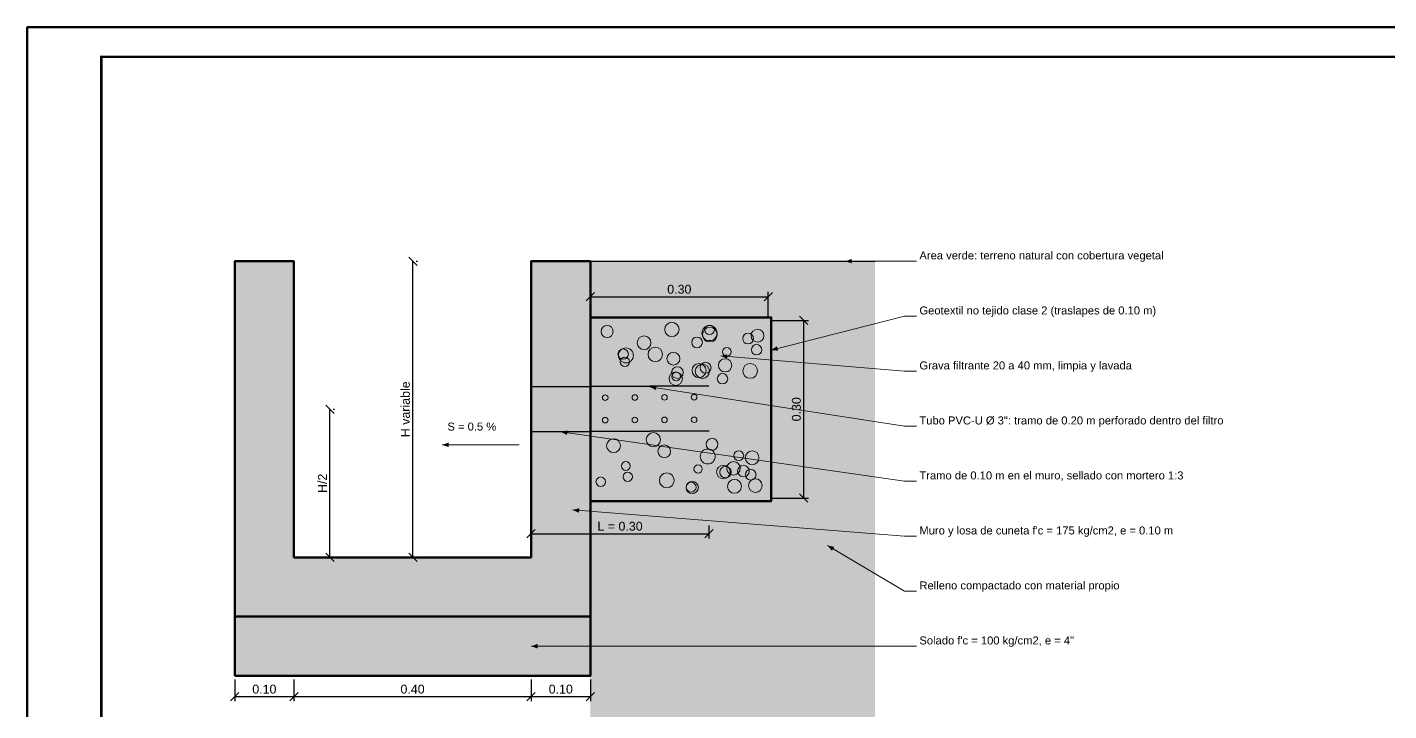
# Model space of a CAD drawing. Header units: metres. Extents: x 0 to 14.2, y 0 to 5.9.
# Drawn here: x 10 to 12.297, y 1.816 to 2.97 of the extents above; entities that cross this region are included whole.
import ezdxf
from ezdxf.enums import TextEntityAlignment as Align

# ---------------------------------------------------------------- set-up
doc = ezdxf.new("R2010")
doc.units = ezdxf.units.M
doc.header["$LTSCALE"] = 0.25
for name, color, linetype, lineweight in [('CONCRETO', 250, 'CONTINUOUS', 50), ('COTAS', 94, 'CONTINUOUS', 18), ('GEOTEXTIL', 150, 'CONTINUOUS', 50), ('GRAVA', 250, 'CONTINUOUS', 18), ('GRAVA-RELL', 8, 'CONTINUOUS', 13), ('LLAMADAS', 30, 'CONTINUOUS', 18), ('MARCO', 7, 'CONTINUOUS', 50), ('PERFORACION', 250, 'CONTINUOUS', 18), ('TERRENO', 7, 'CONTINUOUS', 30), ('TERRENO-RELL', 33, 'CONTINUOUS', 13), ('TUBO-PVC', 151, 'CONTINUOUS', 35), ('TUBO-RELL', 151, 'CONTINUOUS', 13)]:
    doc.layers.add(name, color=color, linetype=linetype, lineweight=lineweight)
doc.layers.add('CONCRETO-ACHURADO', color=8, linetype='CONTINUOUS', true_color=0xe2e2e2)
doc.layers.add('TEXTOS', color=7, linetype='CONTINUOUS')
doc.styles.get("Standard").update_dxf_attribs({"font": 'arial.ttf'})
doc.dimstyles.new('COT-5', dxfattribs={"dimscale": 0.005, "dimtxt": 3, "dimasz": 2.2, "dimexe": 1.6, "dimexo": 1.2, "dimgap": 1, "dimtad": 1, "dimzin": 0, "dimdsep": 46, "dimtxsty": 'Standard', "dimtsz": 1.4, "dimcen": 2.5, "dimclrd": 256, "dimclre": 256, "dimclrt": 7, "dimazin": 3, "dimtfac": 1, "dimtmove": 0, "dimatfit": 3})

# ---------------------------------------------------------------- blocks, each defined once
blk = doc.blocks.new('_OBLIQUE')
at = {"color": 0, "linetype": 'BYBLOCK'}
blk.add_line((-0.5, -0.5), (0.5, 0.5), dxfattribs=at)
blk = doc.blocks.new('*D14')
for p, q in [((10.5105, 2.075), (10.5105, 2.325)), ((10.516, 2.325), (10.5185, 2.325)), ((10.516, 2.075), (10.5185, 2.075))]:
    blk.add_line(p, q)
at = {"layer": 'Defpoints'}
for p in [(10.51, 2.325), (10.51, 2.075), (10.5105, 2.075)]:
    blk.add_point(p, dxfattribs=at)
at = {"layer": 'COTAS', "xscale": 0.013999999999999999, "yscale": 0.013999999999999999, "rotation": 90}
for p in [(10.5105, 2.325), (10.5105, 2.075)]:
    blk.add_blockref('_OBLIQUE', p, dxfattribs=at)
at = {"layer": 'COTAS', "color": 7, "insert": (10.498, 2.2), "char_height": 0.015, "attachment_point": 5, "rotation": 90}
blk.add_mtext('H/2', dxfattribs=at)
blk = doc.blocks.new('*D15')
for p, q in [((10.6505, 2.075), (10.6505, 2.575)), ((10.656, 2.575), (10.6585, 2.575)), ((10.656, 2.075), (10.6585, 2.075))]:
    blk.add_line(p, q)
at = {"layer": 'Defpoints'}
for p in [(10.65, 2.575), (10.65, 2.075), (10.6505, 2.075)]:
    blk.add_point(p, dxfattribs=at)
at = {"layer": 'COTAS', "xscale": 0.013999999999999999, "yscale": 0.013999999999999999, "rotation": 90}
for p in [(10.6505, 2.575), (10.6505, 2.075)]:
    blk.add_blockref('_OBLIQUE', p, dxfattribs=at)
at = {"layer": 'COTAS', "color": 7, "insert": (10.638, 2.325), "char_height": 0.015, "attachment_point": 5, "rotation": 90}
blk.add_mtext('H variable', dxfattribs=at)

msp = doc.modelspace()

# ---------------------------------------------------------------- hatches: boundary and pattern name
at = {"layer": 'CONCRETO-ACHURADO', "true_color": 0xe2e2e2}
h = msp.add_hatch(color=7, dxfattribs=at)
h.dxf.hatch_style = 1
h.paths.add_polyline_path([(10.35, 1.975), (10.95, 1.975), (10.95, 2.575), (10.85, 2.575), (10.85, 2.075), (10.45, 2.075), (10.45, 2.575), (10.35, 2.575)])
at = {"layer": 'GRAVA-RELL', "true_color": 0xc4baa6}
h = msp.add_hatch(color=7, dxfattribs=at)
h.dxf.hatch_style = 1
h.paths.add_polyline_path([(10.95, 2.175), (11.25, 2.175), (11.25, 2.475), (10.95, 2.475)])
h = msp.add_hatch(color=7, dxfattribs=at)
h.dxf.hatch_style = 1
h.paths.add_polyline_path([(10.35, 1.875), (10.95, 1.875), (10.95, 1.975), (10.35, 1.975)])
at = {"layer": 'TERRENO-RELL', "true_color": 0xecdec8}
h = msp.add_hatch(color=7, dxfattribs=at)
h.dxf.hatch_style = 1
h.paths.add_polyline_path([(10.95, 1.775), (11.43, 1.775), (11.43, 2.575), (10.95, 2.575)])
at = {"layer": 'TUBO-RELL', "true_color": 0xc4e0fa}
h = msp.add_hatch(color=7, dxfattribs=at)
h.dxf.hatch_style = 1
h.paths.add_polyline_path([(10.8498, 2.363), (11.1498, 2.3645), (11.1502, 2.2885), (10.8502, 2.287)])

# ---------------------------------------------------------------- linework, layer by layer
at = {"layer": 'CONCRETO'}
for points in [[(10.35, 1.975), (10.95, 1.975), (10.95, 2.575), (10.85, 2.575), (10.85, 2.075), (10.45, 2.075), (10.45, 2.575), (10.35, 2.575)], [(10.35, 1.875), (10.95, 1.875), (10.95, 1.975), (10.35, 1.975)]]:
    msp.add_lwpolyline(points, close=True, dxfattribs=at)
at = {"layer": 'GEOTEXTIL'}
msp.add_lwpolyline([(10.95, 2.17), (11.255, 2.17), (11.255, 2.48), (10.95, 2.48)], dxfattribs=at)
at = {"layer": 'GRAVA'}
for centre, radius in [((10.9781, 2.4564), 0.0102), ((11.0874, 2.4598), 0.0121), ((11.1509, 2.4536), 0.0127), ((11.1515, 2.451), 0.0124), ((11.1511, 2.4591), 0.00797), ((11.2319, 2.4492), 0.0108), ((11.0405, 2.4374), 0.0116), ((11.1299, 2.4379), 0.00904), ((11.216, 2.4444), 0.00907), ((11.0053, 2.4181), 0.00877), ((11.0099, 2.4159), 0.0126), ((11.0081, 2.4052), 0.00783), ((11.0595, 2.4176), 0.0122), ((11.09, 2.4105), 0.0109), ((11.1803, 2.4221), 0.00722), ((11.2303, 2.4256), 0.00874), ((11.0968, 2.387), 0.00987), ((11.1332, 2.3903), 0.0118), ((11.1389, 2.3892), 0.012), ((11.1443, 2.3951), 0.00918), ((11.1772, 2.3992), 0.0112), ((11.2195, 2.3898), 0.0125), ((11.0939, 2.3767), 0.0113), ((11.0949, 2.3803), 0.00734), ((11.1728, 2.3765), 0.00876), ((10.9891, 2.2635), 0.0117), ((11.0562, 2.2737), 0.0119), ((11.1552, 2.2658), 0.00991), ((11.0746, 2.2541), 0.0106), ((11.148, 2.2453), 0.0126), ((11.2003, 2.2466), 0.00829), ((11.2229, 2.2431), 0.0115), ((11.0098, 2.2293), 0.00739), ((11.1317, 2.2242), 0.00701), ((11.1744, 2.2192), 0.0115), ((11.1778, 2.2188), 0.00961), ((11.1914, 2.2253), 0.0114), ((11.2082, 2.2206), 0.00981), ((10.9675, 2.2026), 0.00809), ((11.0129, 2.2111), 0.00789), ((11.0789, 2.205), 0.0125), ((11.1931, 2.1949), 0.0117), ((11.2204, 2.2146), 0.00904), ((11.2283, 2.1962), 0.0115), ((11.1218, 2.1931), 0.0103), ((11.12, 2.1935), 0.0083)]:
    msp.add_circle(centre, radius, dxfattribs=at)
at = {"layer": 'LLAMADAS'}
for p, q in [((11.48, 2.575), (11.38, 2.575)), ((11.5, 2.575), (11.48, 2.575)), ((11.48, 2.4821), (11.255, 2.425)), ((11.5, 2.4821), (11.48, 2.4821)), ((11.48, 2.3893), (11.17, 2.415)), ((11.5, 2.3893), (11.48, 2.3893)), ((11.48, 2.2964), (11.05, 2.363)), ((11.48, 2.2036), (10.9, 2.287)), ((11.5, 2.2964), (11.48, 2.2964)), ((10.83, 2.265), (10.7, 2.265)), ((10.8, 2.265), (10.7, 2.265)), ((11.5, 2.2036), (11.48, 2.2036)), ((11.48, 2.1107), (10.92, 2.155)), ((11.48, 2.0179), (11.35, 2.095)), ((11.5, 2.1107), (11.48, 2.1107)), ((11.5, 2.0179), (11.48, 2.0179)), ((11.48, 1.925), (10.85, 1.925)), ((11.5, 1.925), (11.48, 1.925))]:
    msp.add_line(p, q, dxfattribs=at)
for points in [[(11.38, 2.575), (11.391, 2.5712), (11.391, 2.5789)], [(11.17, 2.415), (11.1806, 2.4103), (11.1813, 2.4179)], [(11.255, 2.425), (11.2666, 2.424), (11.2647, 2.4314)], [(11.05, 2.363), (11.0603, 2.3575), (11.0615, 2.3651)], [(10.9, 2.287), (10.9103, 2.2816), (10.9114, 2.2892)], [(10.7, 2.265), (10.711, 2.2612), (10.711, 2.2689)], [(10.92, 2.155), (10.9307, 2.1503), (10.9313, 2.158)], [(11.35, 2.095), (11.3575, 2.0861), (11.3614, 2.0927)], [(10.85, 1.925), (10.861, 1.9212), (10.861, 1.9288)]]:
    msp.add_solid(points, dxfattribs=at)
at = {"layer": 'MARCO'}
msp.add_lwpolyline([(10, 0), (14.205, 0), (14.205, 2.97), (10, 2.97)], close=True, dxfattribs=at)
at = {"layer": 'MARCO', "const_width": 0.004}
msp.add_lwpolyline([(10.125, 0.05), (14.155, 0.05), (14.155, 2.92), (10.125, 2.92)], close=True, dxfattribs=at)
at = {"layer": 'PERFORACION'}
for centre in [(10.975, 2.3446), (11.025, 2.3449), (11.075, 2.3451), (11.125, 2.3454), (10.975, 2.3066), (11.025, 2.3069), (11.075, 2.3071), (11.125, 2.3074)]:
    msp.add_circle(centre, 0.00475, dxfattribs=at)
at = {"layer": 'TERRENO'}
msp.add_line((10.95, 2.575), (11.43, 2.575), dxfattribs=at)
at = {"layer": 'TUBO-PVC'}
for p, q in [((10.8498, 2.363), (11.1498, 2.3645)), ((10.8502, 2.287), (11.1502, 2.2885))]:
    msp.add_line(p, q, dxfattribs=at)

# ---------------------------------------------------------------- texts
at = {"layer": 'TEXTOS'}
for s, p in [('Area verde: terreno natural con cobertura vegetal', (11.505, 2.578)), ('Geotextil no tejido clase 2 (traslapes de 0.10 m)', (11.505, 2.4851)), ('Grava filtrante 20 a 40 mm, limpia y lavada', (11.505, 2.3923)), ('Tubo PVC-U Ø 3": tramo de 0.20 m perforado dentro del filtro', (11.505, 2.2994)), ('Tramo de 0.10 m en el muro, sellado con mortero 1:3', (11.505, 2.2066)), ("Muro y losa de cuneta f'c = 175 kg/cm2, e = 0.10 m", (11.505, 2.1137)), ('Relleno compactado con material propio', (11.505, 2.0209)), ('Solado f\'c = 100 kg/cm2, e = 4"', (11.505, 1.928))]:
    msp.add_text(s, height=0.0135, dxfattribs=at).set_placement(p)
msp.add_text('S = 0.5 %', height=0.0135, dxfattribs=at).set_placement((10.75, 2.285), align=Align.BOTTOM_CENTER)

# ---------------------------------------------------------------- dimensions: what is measured, and where the dimension line sits
at = {"layer": 'COTAS'}
for base, p1, p2, text, picture, middle in [((10.6505, 2.075), (10.65, 2.075), (10.65, 2.575), 'H variable', '*D15', (10.638, 2.325)), ((10.5105, 2.075), (10.51, 2.075), (10.51, 2.325), 'H/2', '*D14', (10.498, 2.2))]:
    dim = msp.add_linear_dim(base=base, p1=p1, p2=p2, angle=90, text=text, dimstyle='COT-5', dxfattribs=at)
    dim.commit()
    dim.dimension.update_dxf_attribs({"geometry": picture, "text_midpoint": middle})
for base, p1, p2, text in [((10.95, 2.515), (10.95, 2.475), (11.25, 2.475), '0.30'), ((10.85, 2.115), (10.85, 2.135), (11.15, 2.135), 'L = 0.30'), ((10.35, 1.84), (10.35, 1.875), (10.45, 1.875), '0.10'), ((10.45, 1.84), (10.45, 1.875), (10.85, 1.875), '0.40'), ((10.85, 1.84), (10.85, 1.875), (10.95, 1.875), '0.10')]:
    msp.add_linear_dim(base=base, p1=p1, p2=p2, text=text, dimstyle='COT-5', dxfattribs=at).render()
msp.add_linear_dim(base=(11.31, 2.175), p1=(11.25, 2.175), p2=(11.25, 2.475), angle=90, text='0.30', dimstyle='COT-5', dxfattribs=at).render()

doc.saveas('drawing.dxf')
